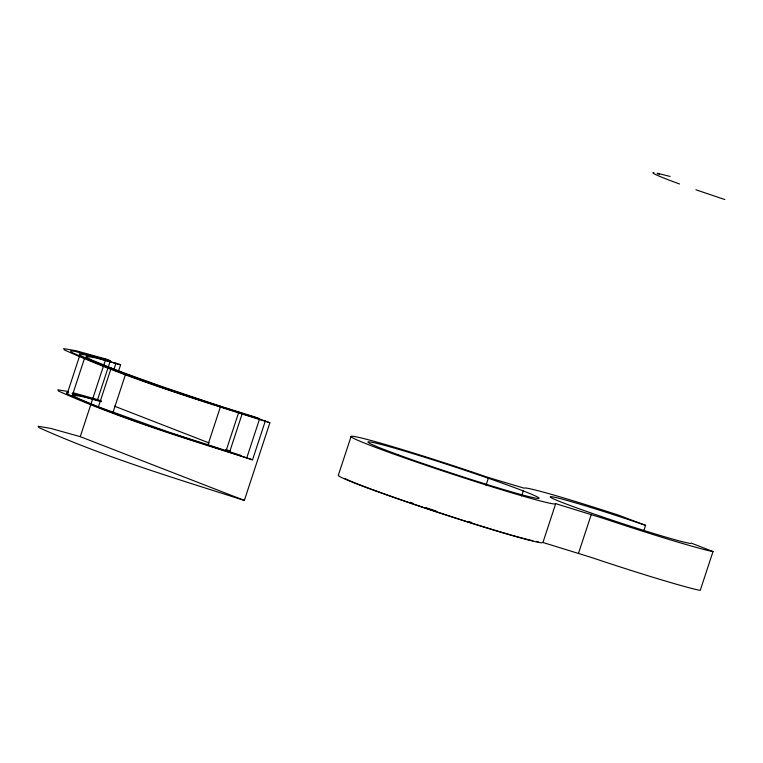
<?xml version="1.0" encoding="UTF-8"?>
<svg xmlns="http://www.w3.org/2000/svg" width="763" height="763" viewBox="0 0 763 763"><rect width="100%" height="100%" fill="white"/><g stroke="black" fill="none" stroke-linecap="round" stroke-linejoin="round"><path stroke-width="1.14" d="M101.384 401.08L97.588 399.612L110.349 360.785L74.326 351.228L70.578 350.98L71.331 352.258C133.945 380.336 200.02 400.174 265.314 421.004L252.553 459.831C190.416 439.04 126.935 420.966 67.134 393.927L79.896 355.1L79.199 353.908L90.187 355.787L120.602 364.771L118.418 371.428M71.98 396.493L84.741 357.666L79.896 355.1M80.258 436.655L105.79 359.02L76.243 350.77L63.682 348.624L64.473 349.988C130.769 379.716 200.736 400.718 269.873 422.778L244.351 500.423C175.204 478.353 105.246 457.361 38.951 427.633L38.15 426.269L50.711 428.405L80.258 436.655L244.351 500.423M241.213 455.511L168.413 432.03L98.417 406.86L111.179 368.033L91.293 359.783L86.753 357.38L86.095 356.264L96.386 358.009L120.602 364.771M113.859 369.654L116.043 363.007M113.01 412.392L125.771 373.574L111.179 368.033M207.851 445.106L220.612 406.288L255.061 417.027L259.62 418.792L246.859 457.619M226.058 450.885L238.819 412.058M229.51 452.316L242.272 413.498L259.62 418.792M351.037 436.617L338.276 475.435A107.812 4.139 18.2 0 0 433.174 510.829A107.812 4.139 18.2 0 0 541.606 542.817L542.941 542.474L591.554 557.515A102.242 3.929 18.2 0 0 698.755 590.123L700.243 590.381L713.004 551.563L691.45 543.18L690.486 543.428A74.354 2.852 18.2 0 1 608.836 519.069A74.354 2.852 18.2 0 1 551.277 496.703A74.354 2.852 18.2 0 1 632.937 521.062L645.593 525.364L643.762 530.905M486.002 485.325L488.558 477.562L524.191 488.196L525.173 487.948A102.242 3.929 18.2 0 1 618.469 515.139L645.593 525.364M521.634 495.96L523.466 490.409M542.941 542.474L555.702 503.656L604.315 518.697A102.242 3.929 18.2 0 0 711.517 551.306L713.004 551.563M578.573 553.108L591.344 514.281M555.702 503.656L554.367 503.99A107.812 4.139 18.2 0 1 435.959 468.673A107.812 4.139 18.2 0 1 352.506 436.245A107.812 4.139 18.2 0 1 470.914 471.563L488.558 477.562M68.746 392.888L66.429 392.735L67.134 393.927M657.086 173.22L670.086 176.425M657.448 173.783L659.623 174.202M68.517 391.562L57.807 389.798L58.57 391.085C121.174 419.164 187.25 438.992 252.553 459.831M72.056 393.431L101.04 401.176M72.99 392.697L97.588 399.612M101.012 401.615L83.625 396.836L73.334 395.081L73.982 396.197L78.522 398.601L98.417 406.86M242.272 413.498C189.262 396.398 136.1 379.335 84.741 357.666M220.612 406.288L161.451 386.402L125.771 373.574M724.85 199.553L695.913 189.787M105.79 359.02L110.349 360.785M265.314 421.004L269.873 422.778M114.45 406.164L209.234 442.998M225.772 449.417L230.178 451.133M538.125 541.644A104.092 3.996 18.2 0 1 536.494 541.434M532.955 540.748A104.092 3.996 18.2 0 1 512.326 535.359M511.296 535.063A104.092 3.996 18.2 0 1 372.506 489.617M371.352 489.188A104.092 3.996 18.2 0 1 344.943 478.573M471.772 522.502A89.223 3.424 18.2 0 1 468.425 521.453M436.131 511.048A89.223 3.424 18.2 0 1 426.212 507.748M413.317 503.37A89.223 3.424 18.2 0 1 410.198 502.302M679.556 183.978A78.074 2.995 18.2 0 1 653.967 172.619M398.582 454.91A90.158 3.462 18.2 0 0 537.829 498.449A90.158 3.462 18.2 0 0 423.894 457.008A90.158 3.462 18.2 0 0 398.582 454.91"/></g></svg>
